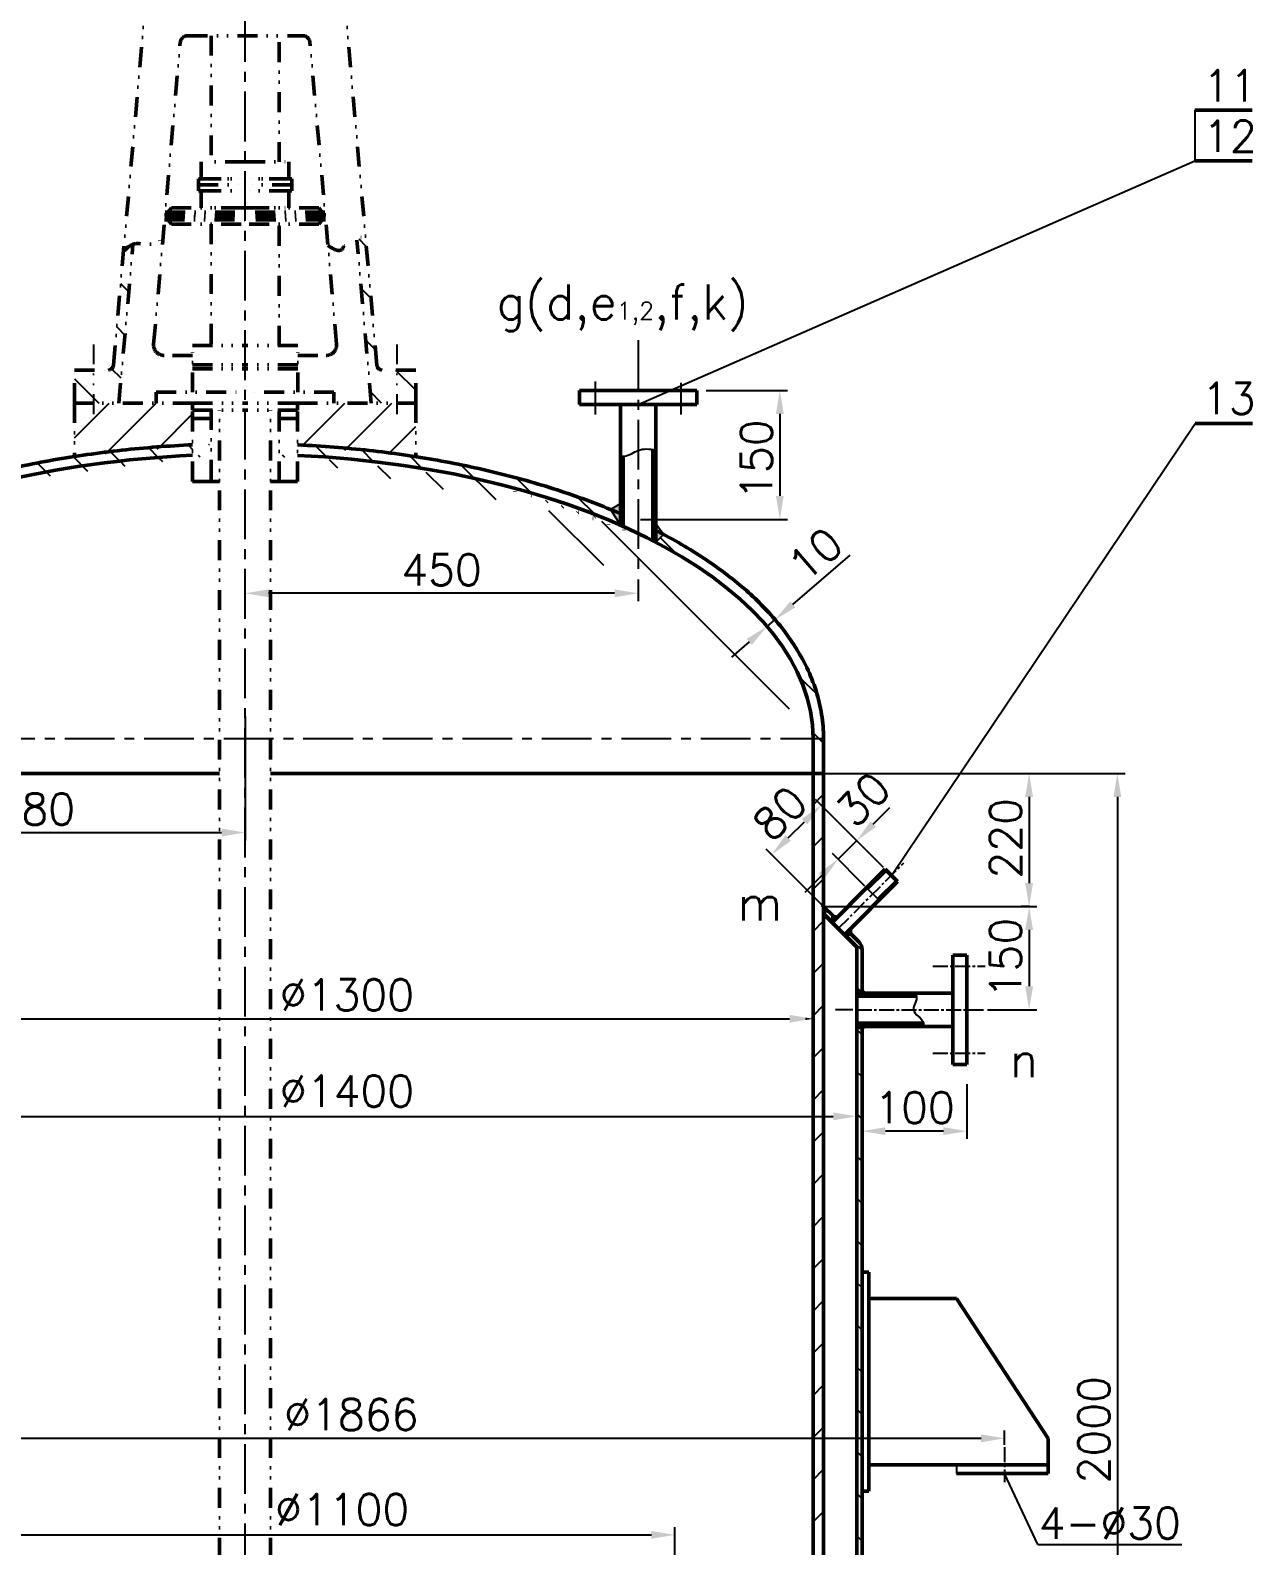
# Model space of a CAD drawing. Extents: x -857 to 5410, y -6702 to 2512.
# Drawn here: x 705 to 2267, y -1612 to 323 of the extents above; entities that cross this region are included whole.
import ezdxf

# ---------------------------------------------------------------- set-up
doc = ezdxf.new("R2010")
doc.units = 0
for name, pattern in [('CENTER2', [28.575, 19.05, -3.175, 3.175, -3.175]), ('CENTERX2', [101.6, 63.5, -12.7, 12.7, -12.7]), ('DIVIDEX2', [63.5, 25.4, -12.7, 0, -12.7, 0, -12.7])]:
    doc.linetypes.add(name, pattern=pattern)
doc.layers.get('0').update_dxf_attribs({"linetype": 'CONTINUOUS'})
doc.layers.get('DEFPOINTS').update_dxf_attribs({"linetype": 'CONTINUOUS'})
doc.styles.get("Standard").update_dxf_attribs({"font": 'txt.shx', "height": 40})
doc.dimstyles.get("Standard").update_dxf_attribs({"dimtxt": 0.18, "dimasz": 0.18, "dimexe": 0.18, "dimexo": 0.0625, "dimgap": 0.09, "dimtad": 0, "dimtih": 1, "dimtoh": 1, "dimdec": 4, "dimzin": 0, "dimdsep": 46, "dimtxsty": 'Standard', "dimcen": 0.09, "dimadec": 0, "dimazin": 0, "dimtfac": 1, "dimtdec": 4, "dimtofl": 0, "dimtmove": 0, "dimatfit": 3, "dimfxl": 0, "dimtolj": 1, "dimtzin": 0, "dimarcsym": 0})

# ---------------------------------------------------------------- blocks, each defined once
blk = doc.blocks.new('*D0')
at = {"lineweight": -2}
for p, q in [((1767.7, -1022.6), (1767.7, -1092.5)), ((1901.8, -1022.6), (1901.8, -1092.5))]:
    blk.add_line(p, q, dxfattribs=at)
at = {"color": 0, "lineweight": -2}
blk.add_line((1871.8, -1082.5), (1797.7, -1082.5), dxfattribs=at)
at = {"color": 0}
for points in [[(1797.7, -1077.5), (1797.7, -1087.5), (1767.7, -1082.5)], [(1871.8, -1077.5), (1871.8, -1087.5), (1901.8, -1082.5)]]:
    blk.add_solid(points, dxfattribs=at)
at = {"layer": 'DEFPOINTS', "color": 0}
for p in [(1767.7, -1019.6), (1901.8, -1019.6), (1767.7, -1082.5)]:
    blk.add_point(p, dxfattribs=at)
at = {"color": 0, "insert": (1834.8, -1052.5), "char_height": 40, "attachment_point": 5}
blk.add_mtext('\\A1;100', dxfattribs=at)
blk = doc.blocks.new('*D1')
at = {"lineweight": -2}
for p, q in [((1721.5, -795.6), (1991.2, -795.6)), ((1928, -927.5), (1991.2, -927.5))]:
    blk.add_line(p, q, dxfattribs=at)
at = {"color": 0, "lineweight": -2}
blk.add_line((1981.2, -825.6), (1981.2, -897.5), dxfattribs=at)
at = {"color": 0}
for points in [[(1976.2, -825.6), (1986.2, -825.6), (1981.2, -795.6)], [(1976.2, -897.5), (1986.2, -897.5), (1981.2, -927.5)]]:
    blk.add_solid(points, dxfattribs=at)
at = {"layer": 'DEFPOINTS', "color": 0}
for p in [(1718.5, -795.6), (1925, -927.5), (1981.2, -927.5)]:
    blk.add_point(p, dxfattribs=at)
at = {"color": 0, "insert": (1951.2, -861.5), "char_height": 40, "attachment_point": 5, "rotation": 90}
blk.add_mtext('\\A1;150', dxfattribs=at)
blk = doc.blocks.new('*D2')
at = {"lineweight": -2}
for p, q in [((1720.2, -625.7), (1991.2, -625.7)), ((1981.8, -795.6), (1971.2, -795.6))]:
    blk.add_line(p, q, dxfattribs=at)
at = {"color": 0, "lineweight": -2}
blk.add_line((1981.2, -655.7), (1981.2, -765.6), dxfattribs=at)
at = {"color": 0}
for points in [[(1976.2, -655.7), (1986.2, -655.7), (1981.2, -625.7)], [(1976.2, -765.6), (1986.2, -765.6), (1981.2, -795.6)]]:
    blk.add_solid(points, dxfattribs=at)
at = {"layer": 'DEFPOINTS', "color": 0}
for p in [(1717.2, -625.7), (1981.2, -795.6), (1984.8, -795.6)]:
    blk.add_point(p, dxfattribs=at)
at = {"color": 0, "insert": (1951.2, -708.5), "char_height": 40, "attachment_point": 5, "rotation": 90}
blk.add_mtext('\\A1;220', dxfattribs=at)
blk = doc.blocks.new('*D3')
at = {"lineweight": -2}
for p, q in [((1795.2, -745.8), (1708.4, -659)), ((1732, -809), (1645.2, -722.2))]:
    blk.add_line(p, q, dxfattribs=at)
at = {"color": 0, "lineweight": -2}
blk.add_line((1673.5, -708.1), (1694.3, -687.3), dxfattribs=at)
at = {"color": 0}
for points in [[(1690.7, -683.8), (1697.8, -690.8), (1715.5, -666.1)], [(1669.9, -704.6), (1677, -711.6), (1652.3, -729.3)]]:
    blk.add_solid(points, dxfattribs=at)
at = {"layer": 'DEFPOINTS', "color": 0}
for p in [(1715.5, -666.1), (1797.3, -747.9), (1734.1, -811.1)]:
    blk.add_point(p, dxfattribs=at)
at = {"color": 0, "insert": (1662.7, -676.5), "char_height": 40, "attachment_point": 5, "rotation": 45}
blk.add_mtext('\\A1;80', dxfattribs=at)
blk = doc.blocks.new('*D4')
at = {"color": 0, "lineweight": -2}
for p, q in [((1782.1, -690.3), (1803.3, -669.1)), ((1737.2, -735.2), (1760.9, -711.5)), ((1716, -756.4), (1694.8, -777.6))]:
    blk.add_line(p, q, dxfattribs=at)
at = {"lineweight": -2}
for p, q in [((1795.2, -745.8), (1753.8, -704.4)), ((1771.5, -769.5), (1730.1, -728.1))]:
    blk.add_line(p, q, dxfattribs=at)
at = {"color": 0}
for points in [[(1778.6, -686.8), (1785.6, -693.8), (1760.9, -711.5)], [(1712.4, -752.9), (1719.5, -760), (1737.2, -735.2)]]:
    blk.add_solid(points, dxfattribs=at)
at = {"layer": 'DEFPOINTS', "color": 0}
for p in [(1760.9, -711.5), (1797.3, -747.9), (1773.6, -771.6)]:
    blk.add_point(p, dxfattribs=at)
at = {"color": 0, "insert": (1769, -658.6), "char_height": 40, "attachment_point": 5, "rotation": 45}
blk.add_mtext('\\A1;30', dxfattribs=at)
blk = doc.blocks.new('*D5')
at = {"lineweight": -2}
for p, q in [((1568.4, -136.5), (1672.7, -136.5)), ((1484.6, -301.3), (1672.7, -301.3))]:
    blk.add_line(p, q, dxfattribs=at)
at = {"color": 0, "lineweight": -2}
blk.add_line((1662.7, -166.5), (1662.7, -271.3), dxfattribs=at)
at = {"color": 0}
for points in [[(1657.7, -166.5), (1667.7, -166.5), (1662.7, -136.5)], [(1657.7, -271.3), (1667.7, -271.3), (1662.7, -301.3)]]:
    blk.add_solid(points, dxfattribs=at)
at = {"layer": 'DEFPOINTS', "color": 0}
for p in [(1565.4, -136.5), (1481.6, -301.3), (1662.7, -301.3)]:
    blk.add_point(p, dxfattribs=at)
at = {"color": 0, "insert": (1632.7, -224.9), "char_height": 40, "attachment_point": 5, "rotation": 90}
blk.add_mtext('\\A1;150', dxfattribs=at)
blk = doc.blocks.new('*D24')
at = {"lineweight": -2}
for p, q in [((979.5, -421.6), (979.5, -385.6)), ((1481.6, -377.8), (1481.6, -405.6))]:
    blk.add_line(p, q, dxfattribs=at)
at = {"color": 0, "lineweight": -2}
blk.add_line((1451.6, -395.6), (1009.5, -395.6), dxfattribs=at)
at = {"color": 0}
for points in [[(1009.5, -390.6), (1009.5, -400.6), (979.5, -395.6)], [(1451.6, -390.6), (1451.6, -400.6), (1481.6, -395.6)]]:
    blk.add_solid(points, dxfattribs=at)
at = {"layer": 'DEFPOINTS', "color": 0}
for p in [(1481.6, -374.8), (979.5, -395.6), (979.5, -424.6)]:
    blk.add_point(p, dxfattribs=at)
at = {"color": 0, "insert": (1230.5, -365.6), "char_height": 40, "attachment_point": 5}
blk.add_mtext('\\A1;450', dxfattribs=at)
blk = doc.blocks.new('*D25')
at = {"lineweight": -2}
for p, q in [((442.3, -553.1), (442.3, -711.1)), ((979.5, -553.1), (979.5, -711.1))]:
    blk.add_line(p, q, dxfattribs=at)
at = {"color": 0, "lineweight": -2}
blk.add_line((472.3, -701.1), (949.5, -701.1), dxfattribs=at)
at = {"color": 0}
for points in [[(472.3, -696.1), (472.3, -706.1), (442.3, -701.1)], [(949.5, -696.1), (949.5, -706.1), (979.5, -701.1)]]:
    blk.add_solid(points, dxfattribs=at)
at = {"layer": 'DEFPOINTS', "color": 0}
for p in [(442.3, -550.1), (979.5, -550.1), (979.5, -701.1)]:
    blk.add_point(p, dxfattribs=at)
at = {"color": 0, "insert": (710.9, -671.1), "char_height": 40, "attachment_point": 5}
blk.add_mtext('\\A1;480', dxfattribs=at)
blk = doc.blocks.new('*D28')
at = {"color": 0, "lineweight": -2}
for p, q in [((1679.3, -409.7), (1752.7, -346.8)), ((1646.4, -437.9), (1656.6, -429.2)), ((1623.6, -457.5), (1600.8, -477))]:
    blk.add_line(p, q, dxfattribs=at)
at = {"lineweight": -2}
for p, q in [((1654.6, -426.9), (1650.1, -421.6)), ((1644.4, -435.7), (1639.9, -430.3))]:
    blk.add_line(p, q, dxfattribs=at)
at = {"color": 0}
for points in [[(1676.1, -405.9), (1682.6, -413.5), (1656.6, -429.2)], [(1620.4, -453.7), (1626.9, -461.3), (1646.4, -437.9)]]:
    blk.add_solid(points, dxfattribs=at)
at = {"layer": 'DEFPOINTS', "color": 0}
for p in [(1646.4, -437.9), (1656.6, -429.2), (1656.6, -429.2)]:
    blk.add_point(p, dxfattribs=at)
at = {"color": 0, "insert": (1707.9, -345.7), "char_height": 40, "attachment_point": 5, "rotation": 40.6026}
blk.add_mtext('\\A1;10', dxfattribs=at)
blk = doc.blocks.new('*D30')
at = {"lineweight": -2}
for p, q in [((1722.3, -625.7), (2103.9, -625.7)), ((1719.3, -2302), (2103.9, -2302))]:
    blk.add_line(p, q, dxfattribs=at)
at = {"color": 0, "lineweight": -2}
blk.add_line((2093.9, -655.7), (2093.9, -2272), dxfattribs=at)
at = {"color": 0}
for points in [[(2088.9, -655.7), (2098.9, -655.7), (2093.9, -625.7)], [(2088.9, -2272), (2098.9, -2272), (2093.9, -2302)]]:
    blk.add_solid(points, dxfattribs=at)
at = {"layer": 'DEFPOINTS', "color": 0}
for p in [(1719.3, -625.7), (1716.3, -2302), (2093.9, -2302)]:
    blk.add_point(p, dxfattribs=at)
at = {"color": 0, "insert": (2063.9, -1463.9), "char_height": 40, "attachment_point": 5, "rotation": 90}
blk.add_mtext('\\A1;2000', dxfattribs=at)
blk = doc.blocks.new('*D42')
at = {"lineweight": -2}
for p, q in [((252.3, -939), (252.3, -929)), ((1705.1, -939), (1705.1, -929))]:
    blk.add_line(p, q, dxfattribs=at)
at = {"color": 0, "lineweight": -2}
blk.add_line((282.3, -939), (1675.1, -939), dxfattribs=at)
at = {"color": 0}
for points in [[(282.3, -934), (282.3, -944), (252.3, -939)], [(1675.1, -934), (1675.1, -944), (1705.1, -939)]]:
    blk.add_solid(points, dxfattribs=at)
at = {"layer": 'DEFPOINTS', "color": 0}
for p in [(252.3, -942), (1705.1, -939), (1705.1, -942)]:
    blk.add_point(p, dxfattribs=at)
at = {"color": 0, "insert": (1109.7, -908.5), "char_height": 40, "attachment_point": 5}
blk.add_mtext('\\A1;%%c1300', dxfattribs=at)
blk = doc.blocks.new('*D43')
at = {"lineweight": -2}
for p, q in [((196.4, -1015), (196.4, -1073.6)), ((1761, -1015), (1761, -1073.6))]:
    blk.add_line(p, q, dxfattribs=at)
at = {"color": 0, "lineweight": -2}
blk.add_line((226.4, -1063.6), (1731, -1063.6), dxfattribs=at)
at = {"color": 0}
for points in [[(226.4, -1058.6), (226.4, -1068.6), (196.4, -1063.6)], [(1731, -1058.6), (1731, -1068.6), (1761, -1063.6)]]:
    blk.add_solid(points, dxfattribs=at)
at = {"layer": 'DEFPOINTS', "color": 0}
for p in [(196.4, -1012), (1761, -1012), (1761, -1063.6)]:
    blk.add_point(p, dxfattribs=at)
at = {"color": 0, "insert": (1109.7, -1031.4), "char_height": 40, "attachment_point": 5}
blk.add_mtext('\\A1;%%c1400', dxfattribs=at)
blk = doc.blocks.new('*D45')
at = {"lineweight": -2}
for p, q in [((7.6, -1483.2), (7.6, -1464.8)), ((1949.9, -1483.2), (1949.9, -1464.8))]:
    blk.add_line(p, q, dxfattribs=at)
at = {"color": 0, "lineweight": -2}
blk.add_line((37.6, -1474.8), (1919.9, -1474.8), dxfattribs=at)
at = {"color": 0}
for points in [[(37.6, -1469.8), (37.6, -1479.8), (7.6, -1474.8)], [(1919.9, -1469.8), (1919.9, -1479.8), (1949.9, -1474.8)]]:
    blk.add_solid(points, dxfattribs=at)
at = {"layer": 'DEFPOINTS', "color": 0}
for p in [(7.6, -1486.2), (1949.9, -1474.8), (1949.9, -1486.2)]:
    blk.add_point(p, dxfattribs=at)
at = {"color": 0, "insert": (1115.2, -1444.4), "char_height": 40, "attachment_point": 5}
blk.add_mtext('\\A1;%%c1866', dxfattribs=at)
blk = doc.blocks.new('*D46')
at = {"lineweight": -2}
for p, q in [((428.7, -1657), (428.7, -1588.1)), ((1528.7, -1701.7), (1528.7, -1588.1))]:
    blk.add_line(p, q, dxfattribs=at)
at = {"color": 0, "lineweight": -2}
blk.add_line((458.7, -1598.1), (1498.7, -1598.1), dxfattribs=at)
at = {"color": 0}
for points in [[(458.7, -1593.1), (458.7, -1603.1), (428.7, -1598.1)], [(1498.7, -1593.1), (1498.7, -1603.1), (1528.7, -1598.1)]]:
    blk.add_solid(points, dxfattribs=at)
at = {"layer": 'DEFPOINTS', "color": 0}
for p in [(1528.7, -1598.1), (428.7, -1660), (1528.7, -1704.7)]:
    blk.add_point(p, dxfattribs=at)
at = {"color": 0, "insert": (1103.6, -1565.8), "char_height": 40, "attachment_point": 5}
blk.add_mtext('\\A1;%%c1100', dxfattribs=at)

msp = doc.modelspace()

# ---------------------------------------------------------------- hatches: boundary and pattern name
at = {"linetype": 'DIVIDEX2'}
h = msp.add_hatch(dxfattribs=at)
h.set_pattern_fill('ANSI31', color=256, scale=13.410504, angle=90, style=0)
h.set_pattern_definition([(135, (648.62, -791.6), (-30.1074, -30.1074), [])])
edge = h.paths.add_edge_path()
edge.add_arc((804.6, -103.7), 6.71, 270.0169, 354.9531, ccw=False)
edge.add_line((804.6, -110.4), (785.8, -110.4))
edge.add_line((785.8, -110.4), (785.8, -152.6))
edge.add_line((785.8, -152.6), (818.3, -152.6))
edge.add_line((818.3, -152.6), (836.3, 50.3))
edge.add_spline(control_points=[(836.3, 50.3), (831.7, 48.8), (827.9, 44.8), (824.1, 40.9)], knot_values=[0, 0, 0, 0, 11.451905, 11.451905, 11.451905, 11.451905], degree=3, periodic=0)
edge.add_line((824.1, 40.9), (811.3, -104.3))
h.paths.add_polyline_path([(761.6, -152.6), (785.8, -152.6), (785.8, -110.4), (761.6, -110.4)])
edge = h.paths.add_edge_path()
edge.add_line((1140.8, -152.6), (1173.3, -152.6))
edge.add_line((1173.3, -152.6), (1173.3, -110.4))
edge.add_line((1173.3, -110.4), (1154.5, -110.4))
edge.add_arc((1154.5, -103.7), 6.71, 185.0469, 269.9831, ccw=False)
edge.add_line((1147.8, -104.3), (1132.6, 67.6))
edge.add_spline(control_points=[(1132.6, 67.6), (1130, 62.1), (1127.3, 56.6), (1122.4, 55.5)], knot_values=[32.331159, 32.331159, 32.331159, 32.331159, 44.145621, 44.145621, 44.145621, 44.145621], degree=3, periodic=0)
edge.add_line((1122.4, 55.5), (1140.8, -152.6))
h.paths.add_polyline_path([(1173.3, -152.6), (1197.5, -152.6), (1197.5, -110.4), (1173.3, -110.4)])
h = msp.add_hatch(dxfattribs=at)
h.set_pattern_fill('ANSI31', color=256, scale=13.410504, style=0)
h.set_pattern_definition([(45, (648.62, -791.6), (-30.1074, 30.1074), [])])
edge = h.paths.add_edge_path()
edge.add_ellipse((979.6, -586.6), major_axis=(-751, 0), ratio=0.508929, start_angle=275.1225, end_angle=286.8686, ccw=False)
edge.add_line((912.5, -205.9), (912.5, -161.5))
edge.add_line((912.5, -161.5), (912.5, -152.6))
edge.add_line((912.5, -152.6), (761.6, -152.6))
edge.add_line((761.6, -152.6), (761.6, -220.8))
edge = h.paths.add_edge_path()
edge.add_line((1046.6, -152.6), (1046.6, -161.5))
edge.add_line((1046.6, -161.5), (1046.6, -205.9))
edge.add_ellipse((979.6, -586.6), major_axis=(-751, 0), ratio=0.508929, start_angle=253.1314, end_angle=264.8775, ccw=False)
edge.add_line((1197.5, -220.8), (1197.5, -152.6))
edge.add_line((1197.5, -152.6), (1046.6, -152.6))
h = msp.add_hatch()
h.set_pattern_fill('ANSI31', color=256, scale=12, angle=90, style=0)
edge = h.paths.add_edge_path()
edge.add_ellipse((978.7, -581), major_axis=(726.4, 0), ratio=0.5, start_angle=95.23, end_angle=115.8562, ccw=False)
edge.add_line((912.5, -219.3), (912.5, -205.9))
edge.add_spline(control_points=[(912.5, -205.9), (897.2, -206.6), (881.9, -207.5), (836.8, -211), (807.1, -214.3), (772.5, -219.2), (767.1, -220), (761.6, -220.8)], knot_values=[1.661237, 1.661237, 1.661237, 1.661237, 1.724113, 1.724113, 1.848147, 1.848147, 1.871319, 1.871319, 1.871319, 1.871319], degree=3, periodic=0)
edge.add_spline(control_points=[(761.6, -220.8), (738.1, -224.5), (714.9, -228.7), (683.3, -235.4), (674.5, -237.4), (665.8, -239.5)], knot_values=[1.871319, 1.871319, 1.871319, 1.871319, 1.97218, 1.97218, 2.011504, 2.011504, 2.011504, 2.011504], degree=3, periodic=0)
edge.add_line((665.8, -239.5), (661.9, -254.2))
edge = h.paths.add_edge_path()
edge.add_spline(control_points=[(1718.5, -581), (1718.5, -570.8), (1717.7, -560.6), (1714.5, -540.3), (1712.1, -530.1), (1705.8, -510.1), (1701.8, -500.2), (1689.7, -474.9), (1680.4, -459.8), (1658.3, -430.4), (1645.5, -416.1), (1616.6, -388.6), (1600.5, -375.4), (1565.2, -350.1), (1546.1, -338), (1521.9, -324.5), (1518, -322.4), (1514.2, -320.4)], knot_values=[0, 0, 0, 0, 0.07857, 0.07857, 0.15714, 0.15714, 0.23571, 0.23571, 0.359744, 0.359744, 0.483777, 0.483777, 0.607811, 0.607811, 0.731845, 0.731845, 0.754716, 0.754716, 0.754716, 0.754716], degree=3, periodic=0)
edge.add_line((1514.2, -320.4), (1504.1, -330.2))
edge.add_ellipse((978.7, -581), major_axis=(726.4, 0), ratio=0.5, start_angle=0, end_angle=43.6739, ccw=False)
edge.add_line((1705.1, -581), (1705.1, -625.7))
edge.add_line((1705.1, -625.7), (1718.5, -625.7))
edge.add_line((1718.5, -625.7), (1718.5, -581))
edge = h.paths.add_edge_path()
edge.add_spline(control_points=[(1446.5, -288.6), (1427.6, -280.8), (1408, -273.5), (1362.4, -258.2), (1336.1, -250.5), (1281.8, -236.8), (1253.8, -230.8), (1196.7, -220.6), (1167.5, -216.4), (1108.3, -209.9), (1078.3, -207.5), (1047.6, -206), (1047.1, -206), (1046.6, -206)], knot_values=[0.880294, 0.880294, 0.880294, 0.880294, 0.979912, 0.979912, 1.103945, 1.103945, 1.227979, 1.227979, 1.352013, 1.352013, 1.476046, 1.476046, 1.478059, 1.478059, 1.478059, 1.478059], degree=3, periodic=0)
edge.add_line((1046.6, -206), (1046.6, -219.4))
edge.add_ellipse((978.7, -581), major_axis=(726.4, 0), ratio=0.5, start_angle=48.5984, end_angle=84.6372, ccw=False)
edge.add_line((1459.1, -308.6), (1446.5, -288.6))
edge = h.paths.add_edge_path()
edge.add_ellipse((978.7, -581), major_axis=(726.4, 0), ratio=0.5, start_angle=164.546, end_angle=180, ccw=False)
edge.add_line((278.6, -484.2), (264.9, -481.3))
edge.add_spline(control_points=[(264.9, -481.3), (259.4, -491.7), (254.7, -502.3), (245.7, -527.7), (242.1, -542.7), (239.4, -565.5), (238.9, -573.2), (238.9, -581)], knot_values=[2.881604, 2.881604, 2.881604, 2.881604, 2.965612, 2.965612, 3.081853, 3.081853, 3.141593, 3.141593, 3.141593, 3.141593], degree=3, periodic=0)
edge.add_line((238.9, -581), (238.9, -625.7))
edge.add_line((238.9, -625.7), (252.3, -625.7))
edge.add_line((252.3, -625.7), (252.3, -581))
at = {"lineweight": 50}
h = msp.add_hatch(dxfattribs=at)
h.set_pattern_fill('ANSI31', color=256, scale=6, style=0)
edge = h.paths.add_edge_path()
edge.add_spline(control_points=[(1462.6, -220.3), (1461.5, -220.3), (1460.3, -220.1), (1459.1, -219.9)], knot_values=[27.304136, 27.304136, 27.304136, 27.304136, 30.274872, 30.274872, 30.274872, 30.274872], degree=3, periodic=0)
edge.add_line((1459.1, -219.9), (1459.1, -308.6))
edge.add_ellipse((978.7, -581), major_axis=(726.4, 0), ratio=0.5, start_angle=48.2293, end_angle=48.5984, ccw=False)
edge.add_line((1462.6, -310.1), (1462.6, -220.3))
edge = h.paths.add_edge_path()
edge.add_spline(control_points=[(1504.1, -212.2), (1503, -212), (1501.8, -211.9), (1500.6, -211.8)], knot_values=[65.739383, 65.739383, 65.739383, 65.739383, 68.790071, 68.790071, 68.790071, 68.790071], degree=3, periodic=0)
edge.add_line((1500.6, -211.8), (1500.6, -328.4))
edge.add_ellipse((978.7, -581), major_axis=(726.4, 0), ratio=0.5, start_angle=43.6739, end_angle=44.0722, ccw=False)
edge.add_line((1504.1, -330.2), (1504.1, -212.2))
h = msp.add_hatch(color=256)
edge = h.paths.add_edge_path()
edge.add_line((1459.1, -280.9), (1446.5, -288.6))
edge.add_spline(control_points=[(1446.5, -288.6), (1450.7, -290.4), (1455, -292.1), (1459.1, -293.9)], knot_values=[0.857926, 0.857926, 0.857926, 0.857926, 0.880294, 0.880294, 0.880294, 0.880294], degree=3, periodic=0)
edge.add_line((1459.1, -293.9), (1459.1, -280.9))
edge = h.paths.add_edge_path()
edge.add_spline(control_points=[(1459.1, -293.9), (1455, -292.1), (1450.7, -290.4), (1446.5, -288.6)], knot_values=[0.857926, 0.857926, 0.857926, 0.857926, 0.880294, 0.880294, 0.880294, 0.880294], degree=3, periodic=0)
edge.add_line((1446.5, -288.6), (1459.1, -308.6))
edge.add_line((1459.1, -308.6), (1459.1, -293.9))
edge = h.paths.add_edge_path()
edge.add_spline(control_points=[(1514.2, -320.4), (1510.9, -318.6), (1507.5, -316.8), (1504.1, -315.1)], knot_values=[0.754716, 0.754716, 0.754716, 0.754716, 0.774344, 0.774344, 0.774344, 0.774344], degree=3, periodic=0)
edge.add_line((1504.1, -315.1), (1504.1, -330.2))
edge.add_line((1504.1, -330.2), (1514.2, -320.4))
edge = h.paths.add_edge_path()
edge.add_line((1504.1, -307), (1504.1, -315.1))
edge.add_spline(control_points=[(1504.1, -315.1), (1507.5, -316.8), (1510.9, -318.6), (1514.2, -320.4)], knot_values=[0.754716, 0.754716, 0.754716, 0.754716, 0.774344, 0.774344, 0.774344, 0.774344], degree=3, periodic=0)
edge.add_line((1514.2, -320.4), (1504.1, -307))
h = msp.add_hatch()
h.set_pattern_fill('ANSI31', color=256, scale=12, style=0)
h.paths.add_polyline_path([(252.3, -625.7), (238.9, -625.7), (238.9, -739.5, -0.051519), (252.3, -740.9)])
h.paths.add_polyline_path([(252.3, -740.9, 0.051519), (238.9, -739.5), (238.9, -870.7, 0.051519), (252.3, -869.3)])
h.paths.add_polyline_path([(252.3, -869.3, -0.051519), (238.9, -870.7), (238.9, -1664.5), (252.3, -1656.9)])
h.paths.add_polyline_path([(252.3, -1656.9), (238.9, -1664.5), (238.9, -2302), (252.3, -2302)])
h.paths.add_polyline_path([(1718.5, -625.7), (1705.1, -625.7), (1705.1, -2302), (1718.5, -2302)])
h = msp.add_hatch(color=256)
h.paths.add_polyline_path([(1718.5, -793.4), (1718.5, -795.6), (1723.7, -800.7)])
h.paths.add_polyline_path([(1723.7, -800.7), (1718.5, -795.6), (1718.5, -805.1), (1718.9, -805.4)])
h.paths.add_polyline_path([(1718.5, -805.1), (1718.5, -805.8), (1718.9, -805.4)])
h = msp.add_hatch()
h.set_pattern_fill('ANSI31', color=256, scale=12, angle=90, style=0)
h.paths.add_polyline_path([(1767.7, -952.9), (1761, -948.7), (1761, -2346.7), (1767.7, -2346.7)])
h.paths.add_polyline_path([(1767.7, -850.6, 0.198912), (1763.6, -840.7), (1754.7, -831.8), (1745.2, -831.7), (1759.2, -845.8, -0.198912), (1761, -850), (1761, -906.2), (1767.7, -901.5)])
h.paths.add_polyline_path([(1723.7, -800.7), (1718.9, -805.4), (1729.4, -815.9), (1729.7, -806.8)])
h = msp.add_hatch(color=256)
h.paths.add_polyline_path([(1729.7, -806.8), (1729.4, -815.9), (1734.1, -811.1)])
h.paths.add_polyline_path([(1737.4, -807.9), (1729.7, -806.8), (1734.1, -811.1)])
h = msp.add_hatch(color=256)
h.paths.add_polyline_path([(1754.7, -831.8), (1749.9, -827), (1745.2, -831.7)])
h.paths.add_polyline_path([(1753.7, -823.1), (1749.9, -827), (1754.7, -831.8)])
h = msp.add_hatch(color=256)
h.paths.add_polyline_path([(1767.7, -901.5), (1761, -906.2), (1767.7, -906.2)])
h.paths.add_polyline_path([(1767.7, -901.5), (1767.7, -906.2), (1772.5, -906.2)])
h.paths.add_polyline_path([(1767.7, -948.7), (1761, -948.7), (1767.7, -952.9)])
h.paths.add_polyline_path([(1772.5, -948.7), (1767.7, -948.7), (1767.7, -952.9)])
h = msp.add_hatch()
h.set_pattern_fill('ANSI31', color=256, scale=6, style=0)
edge = h.paths.add_edge_path()
edge.add_spline(control_points=[(1837.2, -910.1), (1836.9, -908.8), (1836.1, -907.5), (1835.3, -906.2)], knot_values=[0, 0, 0, 0, 4.363218, 4.363218, 4.363218, 4.363218], degree=3, periodic=0)
edge.add_line((1835.3, -906.2), (1761, -906.2))
edge.add_line((1761, -906.2), (1761, -910.1))
edge.add_line((1761, -910.1), (1837.2, -910.1))
edge = h.paths.add_edge_path()
edge.add_spline(control_points=[(1846.1, -948.7), (1846.2, -947.4), (1846.3, -946), (1846.1, -944.8)], knot_values=[43.538499, 43.538499, 43.538499, 43.538499, 47.449897, 47.449897, 47.449897, 47.449897], degree=3, periodic=0)
edge.add_line((1846.1, -944.8), (1761, -944.8))
edge.add_line((1761, -944.8), (1761, -948.7))
edge.add_line((1761, -948.7), (1846.1, -948.7))

# ---------------------------------------------------------------- linework, layer by layer
at = {"linetype": 'CENTERX2'}
for p, q in [((979.5, -2866.4), (979.5, 676.1)), ((1481.6, -72.3), (1481.6, -374.8)), ((241.1, -581), (1716.3, -581))]:
    msp.add_line(p, q, dxfattribs=at)
at = {"linetype": 'DIVIDEX2', "lineweight": 50}
for p, q in [((811.3, -104.3), (850.9, 343.8)), ((1147.8, -104.3), (1108.3, 343.8)), ((906.1, 316.6), (1053.1, 316.6)), ((936, 316.6), (936, 155.3)), ((1023.1, 155.3), (1023.1, 316.6)), ((862.7, -77.2), (896.7, 308.1)), ((1096.4, -77.2), (1062.4, 308.1)), ((979.6, 155.3), (923.6, 155.3)), ((923.6, 155.3), (923.6, 133.8)), ((979.6, 155.3), (1035.6, 155.3)), ((1035.6, 155.3), (1035.6, 133.8)), ((919.8, 133.8), (979.6, 133.8)), ((923.6, 133.8), (919.8, 133.8)), ((919.8, 118.3), (919.8, 133.8)), ((919.8, 126), (979.6, 126)), ((923.6, 118.3), (919.8, 118.3)), ((923.6, 133.8), (979.6, 133.8)), ((923.6, 118.3), (979.6, 118.3)), ((923.6, 96.8), (923.6, 118.3)), ((1039.4, 133.8), (979.6, 133.8)), ((1035.6, 133.8), (979.6, 133.8)), ((1039.4, 126), (979.6, 126)), ((1035.6, 118.3), (979.6, 118.3)), ((1035.6, 96.8), (1035.6, 118.3)), ((1035.6, 118.3), (1039.4, 118.3)), ((1039.4, 118.3), (1039.4, 133.8)), ((979.6, 96.8), (923.6, 96.8)), ((979.6, 96.8), (1035.6, 96.8)), ((876.7, 81.6), (979.6, 81.6)), ((877, 85.4), (979.6, 85.4)), ((877.2, 87.2), (979.6, 87.2)), ((877.5, 91), (979.6, 91)), ((885.4, 96.7), (880.9, 91)), ((885.4, 75.9), (880.9, 81.6)), ((885.4, 96.7), (979.6, 96.7)), ((1073.8, 96.7), (979.6, 96.7)), ((1081.6, 91), (979.6, 91)), ((1081.9, 87.2), (979.6, 87.2)), ((1082.1, 85.4), (979.6, 85.4)), ((1082.4, 81.6), (979.6, 81.6)), ((1073.8, 96.7), (1078.2, 91)), ((1073.8, 75.9), (1078.2, 81.6)), ((885.4, 75.9), (979.6, 75.9)), ((936, 75.9), (936, -79.2)), ((1073.8, 75.9), (979.6, 75.9)), ((1023.1, -79.2), (1023.1, 75.9)), ((818.3, -152.6), (836.3, 50.3)), ((1140.8, -152.6), (1122.4, 55.5)), ((912.3, -91.8), (876, -91.8)), ((912.3, -79.2), (979.6, -79.2)), ((912.3, -138.8), (912.3, -79.2)), ((1046.9, -79.2), (979.6, -79.2)), ((1046.9, -138.8), (1046.9, -79.2)), ((1046.9, -91.8), (1083.1, -91.8)), ((761.6, -152.6), (761.6, -110.4)), ((761.6, -110.4), (804.6, -110.4)), ((912.3, -103.6), (979.6, -103.6)), ((912.3, -109), (979.6, -109)), ((1046.9, -103.6), (979.6, -103.6)), ((1046.9, -109), (979.6, -109)), ((1197.5, -110.4), (1154.5, -110.4)), ((1197.5, -152.6), (1197.5, -110.4)), ((761.6, -152.6), (761.6, -220.8)), ((912.5, -152.6), (761.6, -152.6)), ((866.1, -152.6), (866.1, -138.8)), ((866.1, -138.8), (979.6, -138.8)), ((912.5, -152.6), (979.6, -152.6)), ((912.5, -161.5), (912.5, -152.6)), ((1093, -138.8), (979.6, -138.8)), ((1046.6, -152.6), (979.6, -152.6)), ((1046.6, -152.6), (1197.5, -152.6)), ((1046.6, -161.5), (1046.6, -152.6)), ((1093, -152.6), (1093, -138.8)), ((1197.5, -152.6), (1197.5, -220.8)), ((761.6, -161.5), (761.6, -172.2)), ((912.5, -161.5), (979.6, -161.5)), ((912.5, -252.6), (912.5, -161.5)), ((936, -172.2), (912.5, -172.2)), ((936, -161.5), (936, -252.6)), ((947, -1945.7), (947, -161.5)), ((1046.6, -161.5), (979.6, -161.5)), ((1012, -1945.7), (1012, -161.5)), ((1023.1, -252.6), (1023.1, -161.5)), ((1023.1, -172.2), (1046.6, -172.2)), ((1046.6, -252.6), (1046.6, -161.5))]:
    msp.add_line(p, q, dxfattribs=at)
at = {"lineweight": 50}
for p, q in [((2266.1, 221.3), (2192.8, 221.3)), ((2266.1, 156.6), (2192.8, 156.6)), ((1406.6, -136.5), (1406.6, -154.5)), ((1556.6, -136.5), (1406.6, -136.5)), ((1406.6, -154.5), (1556.6, -154.5)), ((1459.1, -154.5), (1459.1, -308.6)), ((1504.1, -154.5), (1504.1, -330.2)), ((1556.6, -154.5), (1556.6, -136.5)), ((2266.6, -178.8), (2193.3, -178.8)), ((1500.6, -211.8), (1500.6, -328.4)), ((1462.6, -220.3), (1462.6, -310.1)), ((912.5, -252.6), (947, -252.6)), ((1012, -252.6), (1046.6, -252.6)), ((1705.1, -581), (1705.1, -2346.7)), ((1718.5, -581), (1718.5, -2346.7)), ((238.9, -625.7), (947, -625.7)), ((1012, -625.7), (1718.5, -625.7)), ((1773.6, -771.6), (1797.3, -747.9)), ((1797.3, -747.9), (1813.1, -763.7)), ((1729.4, -815.9), (1773.6, -771.6)), ((1813.1, -763.7), (1745.2, -831.7)), ((1716.3, -793.3), (1734.1, -811.1)), ((1718.5, -805.1), (1759.2, -845.8)), ((1749.9, -827), (1763.6, -840.7)), ((1761, -850), (1761, -906.2)), ((1767.7, -850.6), (1767.7, -906.2)), ((1883.9, -857.6), (1901.8, -857.6)), ((1883.9, -997.3), (1883.9, -857.6)), ((1901.8, -997.3), (1901.8, -857.6)), ((1761, -906.2), (1883.9, -906.2)), ((1761, -906.2), (1761, -2390.7)), ((1761, -910.1), (1837.2, -910.1)), ((1761, -944.8), (1846.1, -944.8)), ((1761, -948.7), (1883.9, -948.7)), ((1767.7, -948.7), (1767.7, -2390.7)), ((1883.9, -997.3), (1901.8, -997.3)), ((1776.6, -1262.7), (1767.7, -1262.7)), ((1776.6, -1262.7), (1776.6, -1542.1)), ((1888.4, -1296.2), (1776.6, -1296.2)), ((1888.4, -1296.2), (2005.7, -1475)), ((2005.7, -1475), (2005.7, -1519.7)), ((2005.7, -1475), (2005.7, -1475)), ((2005.7, -1508.6), (1776.6, -1508.6)), ((2005.7, -1519.7), (1888.4, -1519.7)), ((2005.7, -1519.7), (1888.4, -1519.7)), ((1776.6, -1542.1), (1767.7, -1542.1))]:
    msp.add_line(p, q, dxfattribs=at)
for p, q in [((2192.8, 221.3), (2192.8, 156.6)), ((1481.6, -154.5), (2192.8, 156.6)), ((1426.7, -124.9), (1426.7, -167.3)), ((1536.6, -167.3), (1536.6, -126.6)), ((1805.2, -755.8), (2193.3, -178.8)), ((2241.9, -178.8), (2199.7, -178.8)), ((1446.5, -288.6), (1459.1, -280.9)), ((1446.5, -288.6), (1459.1, -308.6)), ((1514.2, -320.4), (1504.1, -307)), ((1504.1, -330.2), (1514.2, -320.4)), ((1775.6, -773.6), (1799.3, -749.9)), ((1773.6, -771.6), (1789.4, -787.4)), ((1787.5, -785.5), (1811.2, -761.8)), ((1723.7, -800.7), (1718.5, -793.4)), ((1718.5, -805.8), (1723.7, -800.7)), ((1729.4, -815.9), (1729.7, -806.8)), ((1729.7, -806.8), (1737.4, -807.9)), ((1745.2, -831.7), (1754.7, -831.8)), ((1754.7, -831.8), (1753.7, -823.1)), ((1761, -906.2), (1767.7, -901.5)), ((1767.7, -901.5), (1772.5, -906.2)), ((1756, -927.5), (1733.7, -927.5)), ((1705.1, -939.9), (1705.1, -941.5)), ((1767.7, -952.9), (1761, -948.7)), ((1772.5, -948.7), (1767.7, -952.9)), ((1888.4, -1508.6), (1888.4, -1519.7)), ((1992.2, -1610.2), (1949.9, -1519.7)), ((1992.2, -1610.2), (2176.3, -1610.2))]:
    msp.add_line(p, q)
at = {"linetype": 'DIVIDEX2'}
for p, q in [((785.8, -77.7), (785.8, -175.7)), ((1173.3, -77.7), (1173.3, -175.7))]:
    msp.add_line(p, q, dxfattribs=at)
at = {"linetype": 'CENTER2'}
for p, q in [((1737.3, -823.8), (1821, -740)), ((1858.1, -871.6), (1925, -871.6)), ((1761, -927.5), (1925, -927.5)), ((1858.1, -983), (1925, -983)), ((1949.9, -1486.2), (1949.9, -1530.9))]:
    msp.add_line(p, q, dxfattribs=at)
at = {"linetype": 'DIVIDEX2', "lineweight": 50}
for centre, radius, start, end in [((906.1, 307.2), 9.39, 90, 174.9531), ((1053.1, 307.2), 9.39, 5.0469, 90), ((876, -78.4), 13.4, 174.9531, 270), ((1083.1, -78.4), 13.4, 270, 5.0469), ((804.6, -103.7), 6.71, 270.0169, 354.9531), ((1154.5, -103.7), 6.71, 185.0469, 269.9831)]:
    msp.add_arc(centre, radius, start, end, dxfattribs=at)
at = {"lineweight": 50}
for centre, radius, start in [((1755, -850), 6, 360), ((1753.7, -850.6), 14, 0)]:
    msp.add_arc(centre, radius, start, 45, dxfattribs=at)
for start_param, end_param in [(1.662077, 2.022073), (0, 1.477198)]:
    msp.add_ellipse((978.7, -581), major_axis=(726.4, 0), ratio=0.5, start_param=start_param, end_param=end_param, dxfattribs=at)
at = {"linetype": 'DIVIDEX2', "lineweight": 50}
for points in [[(1085.3, 48.4), (1102.7, 43.3), (1111.4, 54.5), (1122.4, 55.5), (1132.6, 67.6)], [(824.1, 40.9), (836.3, 50.3), (858.5, 50.3), (874.6, 57.9)]]:
    msp.add_spline(points, degree=3, dxfattribs=at)
at = {"lineweight": 50}
for points, knots in [([(912.5, -205.9), (897.2, -206.6), (881.9, -207.5), (836.8, -211), (807.1, -214.3), (748.8, -222.6), (720.1, -227.6), (680.9, -235.9), (669.8, -238.5), (658.8, -241.1)], [1.6612372, 1.6612372, 1.6612372, 1.6612372, 1.7241132, 1.7241132, 1.8481468, 1.8481468, 1.9721804, 1.9721804, 2.0220727, 2.0220727, 2.0220727, 2.0220727]), ([(1459.1, -293.9), (1436.4, -284.1), (1412.5, -275), (1362.4, -258.2), (1336.1, -250.5), (1281.8, -236.8), (1253.8, -230.8), (1196.7, -220.6), (1167.5, -216.4), (1108.3, -209.9), (1078.3, -207.5), (1047.6, -206), (1047.1, -206), (1046.6, -206)], [0.8579259, 0.8579259, 0.8579259, 0.8579259, 0.9799118, 0.9799118, 1.1039454, 1.1039454, 1.2279789, 1.2279789, 1.3520125, 1.3520125, 1.4760461, 1.4760461, 1.4780595, 1.4780595, 1.4780595, 1.4780595]), ([(1718.5, -581), (1718.5, -570.8), (1717.7, -560.6), (1714.5, -540.3), (1712.1, -530.1), (1705.8, -510.1), (1701.8, -500.2), (1689.7, -474.9), (1680.4, -459.8), (1658.3, -430.4), (1645.5, -416.1), (1616.6, -388.6), (1600.5, -375.4), (1565.2, -350.1), (1546.1, -338), (1518.6, -322.7), (1511.4, -318.9), (1504.1, -315.1)], [0, 0, 0, 0, 0.0785701, 0.0785701, 0.1571402, 0.1571402, 0.2357104, 0.2357104, 0.3597439, 0.3597439, 0.4837775, 0.4837775, 0.6078111, 0.6078111, 0.7318446, 0.7318446, 0.7743443, 0.7743443, 0.7743443, 0.7743443])]:
    msp.add_open_spline(points, degree=3, knots=knots, dxfattribs=at)
msp.add_open_spline([(1459.1, -219.9), (1460.8, -220.2), (1469.1, -221.1), (1482.1, -209.6), (1496.4, -211.3), (1504.1, -212.2)], degree=3, knots=[27.304136, 27.304136, 27.304136, 27.304136, 31.570095, 48.545067, 68.790071, 68.790071, 68.790071, 68.790071])
msp.add_spline([(1835.3, -906.2), (1837.2, -910.1), (1833.4, -927.5), (1846.1, -944.8), (1846.1, -948.7)], degree=3)
msp.add_solid([(1695.1, -937.4), (1695.1, -940.7), (1705.1, -939)])

# ---------------------------------------------------------------- texts
at = {"char_height": 40, "attachment_point": 1}
for s, insert, width in [('11', (2203.4, 272.7), 105.398), ('12', (2203.4, 208.1), 105.398), ('13', (2201.8, -126.7), 105.398), ('4-%%c30', (1993.4, -1563), 244.006)]:
    msp.add_mtext(s, dxfattribs=dict(at, insert=insert, width=width))
at = {"lineweight": 50, "attachment_point": 1}
for s, insert, char_height, width in [('g(d,e{\\H0.5x;1,2},f,k)', (1300.9, -1.3), 44.702, 616.864), ('m', (1608.7, -768.6), 44.7, 54.044), ('n', (1956.4, -968.7), 44.7, 58.957)]:
    msp.add_mtext(s, dxfattribs=dict(at, insert=insert, char_height=char_height, width=width))

# ---------------------------------------------------------------- dimensions: what is measured, and where the dimension line sits
for base, p1, p2, angle, text, override, picture, middle, dimtype in [((1662.7, -301.3), (1565.4, -136.5), (1481.6, -301.3), 90, '150', {"dimtxt": 40, "dimasz": 30, "dimexe": 10, "dimexo": 3, "dimgap": 10, "dimtad": 1, "dimtih": 0, "dimtoh": 0, "dimdec": 0, "dimzin": 8, "dimlunit": 6, "dimcen": 2.5, "dimclre": 256, "dimtdec": 0, "dimtofl": 1}, '*D5', (1662.7, -224.9), 160), ((1760.9, -711.5), (1773.6, -771.6), (1797.3, -747.9), 45, '30', {"dimtxt": 40, "dimasz": 30, "dimexe": 10, "dimexo": 3, "dimgap": 10, "dimtad": 1, "dimtih": 0, "dimtoh": 0, "dimdec": 0, "dimzin": 8, "dimlunit": 6, "dimcen": 2.5, "dimclre": 256, "dimtdec": 0, "dimtofl": 1, "dimtmove": 2}, '*D4', (1769, -658.6), 161), ((1981.2, -795.6), (1717.2, -625.7), (1984.8, -795.6), 90, '220', {"dimtxt": 40, "dimasz": 30, "dimexe": 10, "dimexo": 3, "dimgap": 10, "dimtad": 1, "dimtih": 0, "dimtoh": 0, "dimdec": 0, "dimzin": 8, "dimlunit": 6, "dimcen": 2.5, "dimclre": 256, "dimtdec": 0, "dimtofl": 1}, '*D2', (1981.2, -708.5), 160)]:
    dim = msp.add_linear_dim(base=base, p1=p1, p2=p2, angle=angle, text=text, dimstyle='Standard', override=override)
    dim.commit()
    dim.dimension.update_dxf_attribs({"geometry": picture, "text_midpoint": middle, "dimtype": dimtype})
for p1, p2, distance, text, picture, middle in [((1646.4, -437.9), (1656.6, -429.2), 0, '10', '*D28', (1707.9, -345.7)), ((1734.1, -811.1), (1797.3, -747.9), 115.7, '80', '*D3', (1662.7, -676.5))]:
    dim = msp.add_aligned_dim(p1=p1, p2=p2, distance=distance, text=text, dimstyle='Standard', override={"dimtxt": 40, "dimasz": 30, "dimexe": 10, "dimexo": 3, "dimgap": 10, "dimtad": 1, "dimtih": 0, "dimtoh": 0, "dimdec": 0, "dimzin": 8, "dimlunit": 6, "dimcen": 2.5, "dimclre": 256, "dimtdec": 0, "dimtofl": 1})
    dim.commit()
    dim.dimension.update_dxf_attribs({"geometry": picture, "text_midpoint": middle})
for base, p1, p2, text, picture, middle in [((979.5, -395.6), (1481.6, -374.8), (979.5, -424.6), '450', '*D24', (1230.5, -365.6)), ((979.5, -701.1), (442.3, -550.1), (979.5, -550.1), '480', '*D25', (710.9, -671.1)), ((1767.7, -1082.5), (1901.8, -1019.6), (1767.7, -1019.6), '100', '*D0', (1834.8, -1052.5))]:
    dim = msp.add_linear_dim(base=base, p1=p1, p2=p2, text=text, dimstyle='Standard', override={"dimtxt": 40, "dimasz": 30, "dimexe": 10, "dimexo": 3, "dimgap": 10, "dimtad": 1, "dimtih": 0, "dimtoh": 0, "dimdec": 0, "dimzin": 8, "dimlunit": 6, "dimcen": 2.5, "dimclre": 256, "dimtdec": 0, "dimtofl": 1})
    dim.commit()
    dim.dimension.update_dxf_attribs({"geometry": picture, "text_midpoint": middle})
for base, p1, p2, text, picture, middle in [((2093.9, -2302), (1719.3, -625.7), (1716.3, -2302), '2000', '*D30', (2063.9, -1463.9)), ((1981.2, -927.5), (1718.5, -795.6), (1925, -927.5), '150', '*D1', (1951.2, -861.5))]:
    dim = msp.add_linear_dim(base=base, p1=p1, p2=p2, angle=90, text=text, dimstyle='Standard', override={"dimtxt": 40, "dimasz": 30, "dimexe": 10, "dimexo": 3, "dimgap": 10, "dimtad": 1, "dimtih": 0, "dimtoh": 0, "dimdec": 0, "dimzin": 8, "dimlunit": 6, "dimcen": 2.5, "dimclre": 256, "dimtdec": 0, "dimtofl": 1})
    dim.commit()
    dim.dimension.update_dxf_attribs({"geometry": picture, "text_midpoint": middle})
for base, p1, p2, text, picture, middle in [((1705.1, -939), (252.3, -942), (1705.1, -942), '%%c1300', '*D42', (1109.7, -908.5)), ((1761, -1063.6), (196.4, -1012), (1761, -1012), '%%c1400', '*D43', (1109.7, -1031.4)), ((1949.9, -1474.8), (7.6, -1486.2), (1949.9, -1486.2), '%%c1866', '*D45', (1115.2, -1444.4)), ((1528.7, -1598.1), (428.7, -1660), (1528.7, -1704.7), '%%c1100', '*D46', (1103.6, -1565.8))]:
    dim = msp.add_linear_dim(base=base, p1=p1, p2=p2, text=text, dimstyle='Standard', override={"dimtxt": 40, "dimasz": 30, "dimexe": 10, "dimexo": 3, "dimgap": 10, "dimtad": 1, "dimtih": 0, "dimtoh": 0, "dimdec": 0, "dimzin": 8, "dimlunit": 6, "dimcen": 2.5, "dimclre": 256, "dimtdec": 0, "dimtofl": 1, "dimtmove": 2})
    dim.commit()
    dim.dimension.update_dxf_attribs({"geometry": picture, "text_midpoint": middle, "dimtype": 160})

doc.saveas('drawing.dxf')
